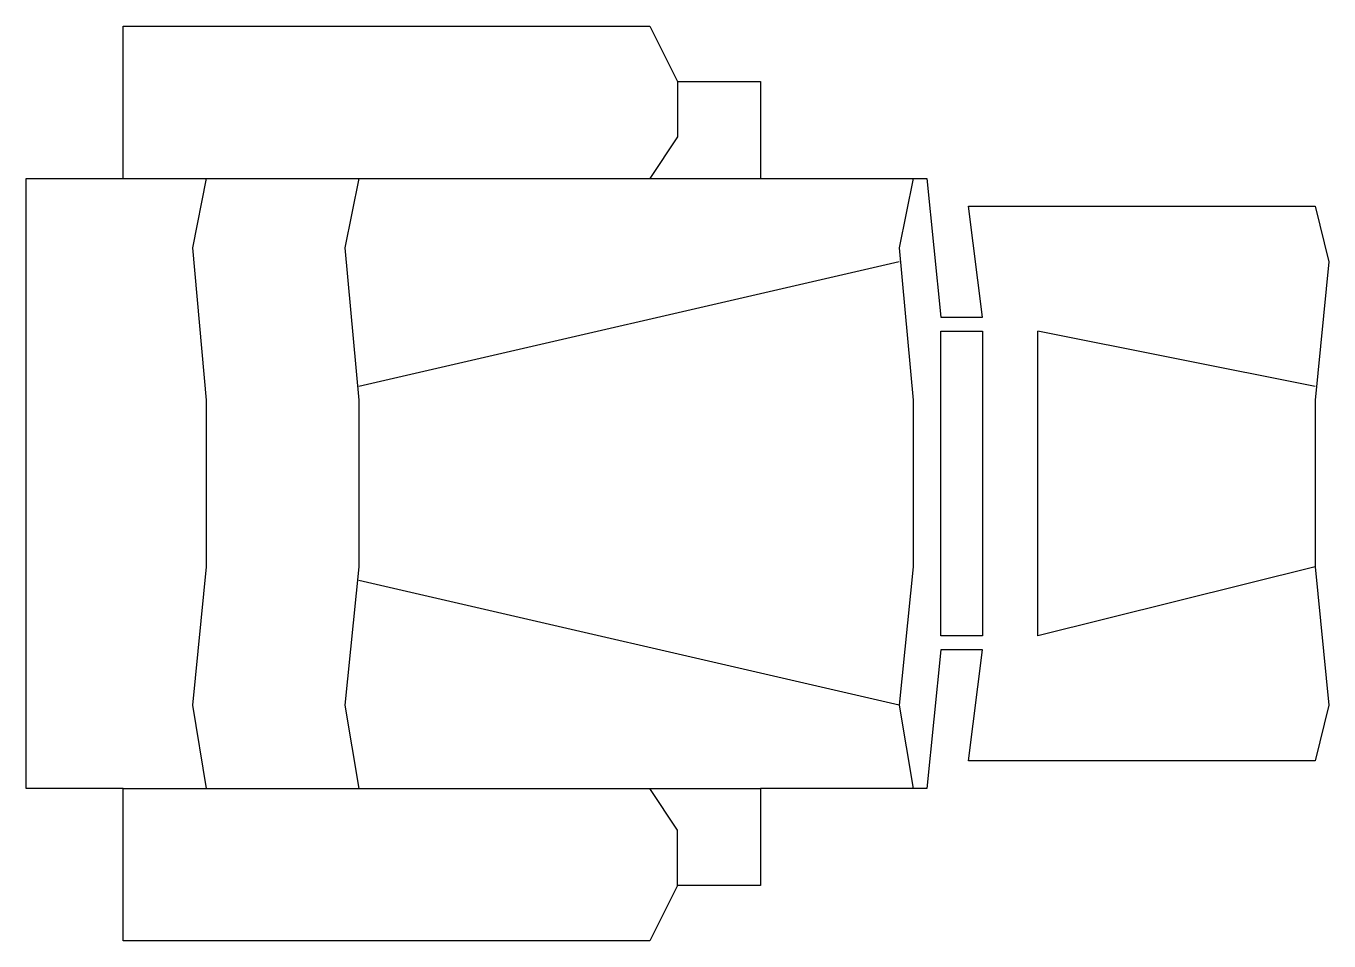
# Model space of a CAD drawing. Extents: x -1.19 to 0, y -0.42 to 0.42.
import ezdxf

# ---------------------------------------------------------------- set-up
doc = ezdxf.new("R2010")
doc.units = 0
doc.header["$LTSCALE"] = 2
doc.layers.get('0').update_dxf_attribs({"linetype": 'CONTINUOUS'})

msp = doc.modelspace()

# ---------------------------------------------------------------- linework, layer by layer
at = {"color": 0, "linetype": 'BYBLOCK'}
for p, q in [((-1.1049, 0.2794), (-1.1049, 0.4191)), ((-1.1049, 0.4191), (-0.6223, 0.4191)), ((-0.6223, 0.4191), (-0.5969, 0.3683)), ((-0.5969, 0.3683), (-0.5207, 0.3683)), ((-0.5969, 0.3683), (-0.5969, 0.3175)), ((-0.5207, 0.3683), (-0.5207, 0.2794)), ((-0.5969, 0.3175), (-0.6223, 0.2794)), ((-1.1938, -0.2794), (-1.1938, 0.2794)), ((-1.1938, 0.2794), (-1.1049, 0.2794)), ((-1.1049, 0.2794), (-0.5207, 0.2794)), ((-0.5207, 0.2794), (-0.3683, 0.2794)), ((-0.3683, 0.2794), (-0.3556, 0.1524)), ((-0.3175, 0.1524), (-0.3302, 0.254)), ((-0.3302, 0.254), (-0.0127, 0.254)), ((-0.0127, 0.254), (0, 0.2032)), ((-0.3937, 0.2032), (-0.889, 0.0889)), ((0, 0.2032), (-0.0127, 0.0762)), ((-0.3556, 0.1524), (-0.3175, 0.1524)), ((-0.0127, 0.0889), (-0.2667, 0.1397)), ((-0.2667, -0.1397), (-0.2667, 0.1397)), ((-0.0127, 0.0762), (-0.0127, -0.0762)), ((-0.0127, -0.0762), (-0.2667, -0.1397)), ((-0.0127, -0.0762), (0, -0.2032)), ((-0.3937, -0.2032), (-0.889, -0.0889)), ((-0.3556, -0.1524), (-0.3683, -0.2794)), ((-0.3175, -0.1524), (-0.3556, -0.1524)), ((-0.3302, -0.254), (-0.3175, -0.1524)), ((0, -0.2032), (-0.0127, -0.254)), ((-0.0127, -0.254), (-0.3302, -0.254)), ((-1.1049, -0.2794), (-1.1938, -0.2794)), ((-1.1049, -0.4191), (-1.1049, -0.2794)), ((-1.1049, -0.2794), (-0.5207, -0.2794)), ((-0.5969, -0.3175), (-0.6223, -0.2794)), ((-0.3683, -0.2794), (-0.5207, -0.2794)), ((-0.5207, -0.2794), (-0.5207, -0.3683)), ((-0.5969, -0.3683), (-0.5969, -0.3175)), ((-0.5969, -0.3683), (-0.6223, -0.4191)), ((-0.5207, -0.3683), (-0.5969, -0.3683)), ((-0.6223, -0.4191), (-1.1049, -0.4191))]:
    msp.add_line(p, q, dxfattribs=at)
for points in [[(-1.0287, 0.2794), (-1.0414, 0.2159), (-1.0287, 0.0762), (-1.0287, -0.0762), (-1.0414, -0.2032), (-1.0287, -0.2794)], [(-0.889, 0.2794), (-0.9017, 0.2159), (-0.889, 0.0762), (-0.889, -0.0762), (-0.9017, -0.2032), (-0.889, -0.2794)], [(-0.381, 0.2794), (-0.3937, 0.2159), (-0.381, 0.0762), (-0.381, -0.0762), (-0.3937, -0.2032), (-0.381, -0.2794)]]:
    msp.add_lwpolyline(points, dxfattribs=at)
msp.add_lwpolyline([(-0.3556, -0.1397), (-0.3556, 0.1397), (-0.3175, 0.1397), (-0.3175, -0.1397)], close=True, dxfattribs=at)

doc.saveas('drawing.dxf')
